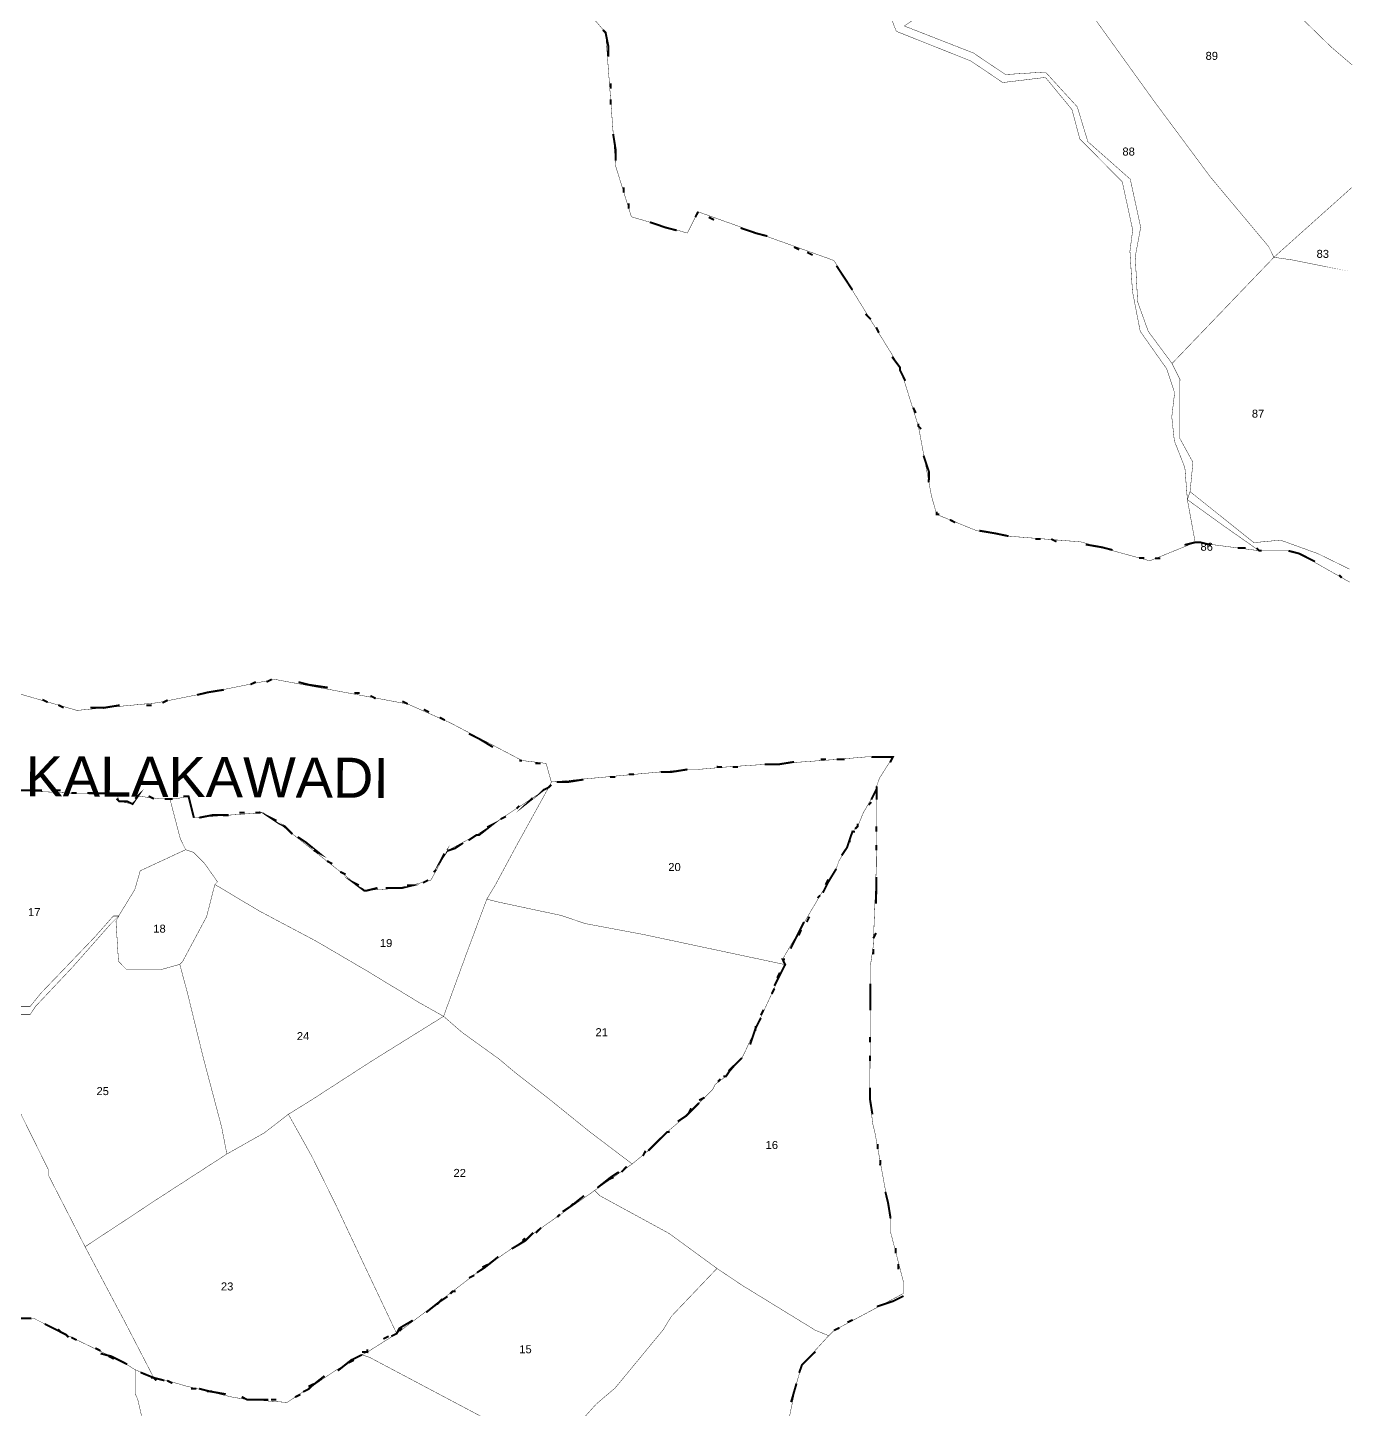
# Model space of a CAD drawing. Header units: metres. Extents: x 318080 to 326887, y 1838772 to 1852662.
# Drawn here: x 324704 to 326707, y 1846754 to 1848843 of the extents above; entities that cross this region are included whole.
import ezdxf

# ---------------------------------------------------------------- set-up
doc = ezdxf.new("R2010")
doc.units = ezdxf.units.M
doc.header["$MEASUREMENT"] = 0
for name, color, linetype in [('SURVEY NO.', 7, 'Continuous'), ('SURVEY PLOT BOUNDARY', 35, 'Continuous'), ('VILLAGE BOUNDARY', 212, 'Continuous'), ('VILLAGE NAME', 3, 'Continuous')]:
    doc.layers.add(name, color=color, linetype=linetype)
doc.styles.add('PDF Arial', font='arial.ttf')
doc.styles.get("Standard").update_dxf_attribs({"font": 'arial.ttf'})

# ---------------------------------------------------------------- blocks, each defined once
blk = doc.blocks.new('22')
at = {"layer": 'SURVEY PLOT BOUNDARY', "lineweight": 18, "const_width": 0.605}
for points in [[(326703.4, 1848004.7), (326627, 1848047.9), (326610.9, 1848052), (326566.5, 1848052.2), (326514.2, 1848088.8), (326457.9, 1848129.4), (326462, 1848141.5), (326558.5, 1848064.4), (326598.8, 1848068.2), (326655.2, 1848047.8), (326703.5, 1848024.2), (326655.2, 1848047.8), (326598.8, 1848068.2), (326558.5, 1848064.4), (326462, 1848141.5), (326466.3, 1848185.9), (326446.3, 1848222.3), (326446.7, 1848311), (326434.7, 1848335.3), (326588.8, 1848495.9), (326706.3, 1848601.1), (326588.8, 1848495.9), (326580.8, 1848512.1), (326492.6, 1848617.4), (326408.4, 1848730.8), (326312.2, 1848864.4)], [(326558.6, 1848927.8), (326675, 1848814.2), (326707.2, 1848786.6), (326675, 1848814.2), (326558.6, 1848927.8)], [(326029.8, 1848845.6), (326134.5, 1848804.7), (326182.7, 1848772.2), (326243.2, 1848776), (326291.4, 1848723.3), (326307.3, 1848670.8), (326371.5, 1848614), (326387.3, 1848541.3), (326379, 1848496.9), (326382.7, 1848428.3), (326398.7, 1848383.9), (326434.7, 1848335.3), (326446.7, 1848311), (326446.3, 1848222.3), (326466.3, 1848185.9), (326462, 1848141.5), (326457.9, 1848129.4), (326454.1, 1848177.9), (326438.2, 1848218.3), (326434.3, 1848254.6), (326438.6, 1848290.9), (326426.6, 1848327.3), (326386.6, 1848383.9), (326374.8, 1848444.5), (326371, 1848505), (326375.2, 1848537.3), (326359.4, 1848610), (326315.3, 1848654.6), (326295.2, 1848674.9), (326283.3, 1848719.3), (326243.2, 1848767.9), (326178.6, 1848760.1), (326130.4, 1848792.7), (326017.6, 1848837.6), (326009.7, 1848857.8)], [(326009.7, 1848857.8), (326017.6, 1848837.6), (326130.4, 1848792.7), (326178.6, 1848760.1), (326243.2, 1848767.9), (326283.3, 1848719.3), (326295.2, 1848674.9), (326315.3, 1848654.6), (326359.4, 1848610), (326375.2, 1848537.3), (326371, 1848505), (326374.8, 1848444.5), (326386.6, 1848383.9), (326426.6, 1848327.3), (326438.6, 1848290.9), (326434.3, 1848254.6), (326438.2, 1848218.3), (326454.1, 1848177.9), (326457.9, 1848129.4), (326469.7, 1848064.8), (326401, 1848036.9), (326296.3, 1848065.6), (326187.4, 1848074.2), (326139.1, 1848082.5), (326078.7, 1848107), (326070.7, 1848135.3), (326051.1, 1848240.3), (326023.3, 1848329.2), (325923.2, 1848491.1), (325717.8, 1848564.7), (325701.5, 1848532.5), (325616.9, 1848557.1), (325593.1, 1848633.9), (325577.9, 1848835.7), (325549.9, 1848868.1)], [(324621.2, 1847855.9), (324778.3, 1847810.7), (324899.4, 1847822.2), (325077.1, 1847857.7), (325278.6, 1847820.4), (325343, 1847791.9), (325451.6, 1847734.9), (325487.9, 1847730.6), (325495.8, 1847702.4), (325491.8, 1847694.3), (325443.2, 1847662.3), (325382.5, 1847622.2), (325338, 1847598.2), (325313.6, 1847554), (325269.2, 1847542.1), (325212.7, 1847538.3), (325084.1, 1847639.8), (325060, 1847656.1), (324955.1, 1847648.5), (324947.1, 1847680.8), (324927, 1847676.9), (324918.9, 1847676.9), (324902.8, 1847677), (324870.5, 1847681.2), (324862.4, 1847669.1), (324842.2, 1847673.2), (324838.3, 1847685.4), (324773.7, 1847685.7), (324769.7, 1847685.7), (324676.9, 1847690.2)], [(324676.9, 1847690.2), (324769.7, 1847685.7), (324773.7, 1847685.7), (324838.3, 1847685.4), (324842.2, 1847673.2), (324862.4, 1847669.1), (324870.5, 1847681.2), (324902.8, 1847677), (324918.9, 1847676.9), (324934.7, 1847616.3), (324942.7, 1847600.1), (324874, 1847568.2), (324865.8, 1847540), (324841.4, 1847499.8), (324833.3, 1847499.8), (324804.9, 1847467.7), (324723.9, 1847383.3), (324707.6, 1847363.2), (324687.4, 1847363.3)], [(324687.4, 1847363.3), (324707.6, 1847363.2), (324723.9, 1847383.3), (324804.9, 1847467.7), (324833.3, 1847499.8), (324841.4, 1847499.8), (324829.2, 1847487.7), (324772.4, 1847423.4), (324715.7, 1847363.2), (324707.6, 1847351.1), (324687.4, 1847351.2)], [(324678.7, 1847230.2), (324734.7, 1847117), (324734.6, 1847108.9), (324790.6, 1846999.7), (324822.6, 1846939.1), (324850.5, 1846886.5), (324894.5, 1846801.5), (324866.3, 1846813.8), (324846.2, 1846826), (324761.7, 1846866.7), (324721.5, 1846887.1), (324713.4, 1846891.2), (324656.9, 1846891.4)], [(324656.9, 1846891.4), (324713.4, 1846891.2), (324721.5, 1846887.1), (324761.7, 1846866.7), (324846.2, 1846826), (324866.3, 1846813.8), (324866.2, 1846781.5), (324866.2, 1846777.5), (324870.1, 1846769.4), (324886, 1846700.7), (324941.5, 1846506.8), (324949.4, 1846466.4), (324949.2, 1846434.1), (324952.8, 1846337.3), (324944.7, 1846329.3), (324904.5, 1846357.7), (324828.1, 1846406.5), (324807.9, 1846410.6), (324666.8, 1846415.3)], [(324886, 1846700.7), (324870.1, 1846769.4), (324866.2, 1846777.5), (324866.2, 1846781.5), (324866.3, 1846813.8), (324894.5, 1846801.5), (324914.7, 1846797.4), (324942.8, 1846789.2), (325011.3, 1846772.7), (325035.5, 1846768.6), (325039.6, 1846768.6), (325096, 1846764.3), (325120.3, 1846780.3), (325128.4, 1846784.3), (325156.7, 1846804.3), (325168.9, 1846812.3), (325209.3, 1846836.3), (325221.4, 1846832.2), (325390.4, 1846742.7)]]:
    blk.add_lwpolyline(points, dxfattribs=at)
for points in [[(326224.1, 1848985.9), (326312.2, 1848864.4), (326408.4, 1848730.8), (326492.6, 1848617.4), (326580.8, 1848512.1), (326588.8, 1848495.9), (326434.7, 1848335.3), (326398.7, 1848383.9), (326382.7, 1848428.3), (326379, 1848496.9), (326387.3, 1848541.3), (326371.5, 1848614), (326307.3, 1848670.8), (326291.4, 1848723.3), (326243.2, 1848776), (326182.7, 1848772.2), (326134.5, 1848804.7), (326029.8, 1848845.6), (326207.9, 1848969.8)], [(326705.7, 1848474), (326617, 1848491.8), (326588.8, 1848495.9), (326617, 1848491.8)], [(326457.9, 1848129.4), (326514.2, 1848088.8), (326566.5, 1848052.2), (326469.7, 1848064.8)], [(325845.5, 1847434.4), (325849.5, 1847426.3), (325635.9, 1847471.7), (325547.3, 1847488.3), (325511, 1847500.6), (325414.3, 1847521.2), (325398.2, 1847525.3), (325410.4, 1847545.4), (325442.9, 1847605.8), (325491.8, 1847694.3), (325495.8, 1847702.4), (325701.7, 1847721.5), (325717.8, 1847721.5), (325762.2, 1847725.3), (325875.2, 1847732.8), (325927.6, 1847736.6), (325972, 1847740.4), (326012.4, 1847740.2), (325992, 1847708), (325983.8, 1847683.9), (325967.6, 1847655.7), (325959.4, 1847635.6), (325951.3, 1847627.6), (325943.1, 1847603.4), (325930.9, 1847583.3), (325926.8, 1847571.2), (325902.4, 1847531), (325874, 1847482.7)], [(325923.5, 1846873.2), (325915.4, 1846865.2), (325895.2, 1846873.4), (325782.6, 1846942.5), (325746.4, 1846966.9), (325674.1, 1847019.7), (325569.5, 1847076.7), (325561.4, 1847084.8), (325618.1, 1847124.9), (325642.4, 1847144.9), (325670.8, 1847173), (325699.1, 1847197.1), (325715.3, 1847213.1), (325739.7, 1847237.2), (325743.7, 1847245.3), (325759.9, 1847257.3), (325784.3, 1847285.4), (325788.3, 1847293.5), (325808.7, 1847337.8), (325849.5, 1847426.3), (325845.5, 1847434.4), (325874, 1847482.7), (325902.4, 1847531), (325926.8, 1847571.2), (325930.9, 1847583.3), (325943.1, 1847603.4), (325951.3, 1847627.6), (325959.4, 1847635.6), (325967.6, 1847655.7), (325983.8, 1847683.9), (325987.9, 1847696), (325987.4, 1847574.9), (325982.7, 1847453.9), (325978.6, 1847425.7), (325978.5, 1847413.6), (325977.7, 1847252.2), (325977.6, 1847232.1), (325981.5, 1847187.7), (325985.4, 1847171.5), (326009, 1847042.3), (326008.9, 1847022.1), (326028.7, 1846945.4), (326028.6, 1846929.2)], [(325410.4, 1847545.4), (325398.2, 1847525.3), (325369.6, 1847448.8), (325332.8, 1847348.1), (325296.6, 1847368.5), (325216.1, 1847417.3), (325139.7, 1847462), (325055.2, 1847506.8), (324986.8, 1847547.5), (324990.9, 1847551.5), (324970.9, 1847579.8), (324954.8, 1847596), (324942.7, 1847600.1), (324934.7, 1847616.3), (324918.9, 1847676.9), (324927, 1847676.9), (324947.1, 1847680.8), (324955.1, 1847648.5), (325060, 1847656.1), (325084.1, 1847639.8), (325212.7, 1847538.3), (325269.2, 1847542.1), (325313.6, 1847554), (325338, 1847598.2), (325382.5, 1847622.2), (325443.2, 1847662.3), (325491.8, 1847694.3), (325442.9, 1847605.8)], [(324986.8, 1847547.5), (324974.5, 1847499.1), (324937.9, 1847430.7), (324933.8, 1847426.7), (324905.5, 1847418.8), (324853.1, 1847419), (324841.1, 1847431.2), (324837.3, 1847491.7), (324841.4, 1847499.8), (324865.8, 1847540), (324874, 1847568.2), (324942.7, 1847600.1), (324954.8, 1847596), (324970.9, 1847579.8), (324990.9, 1847551.5)], [(325332.8, 1847348.1), (325223.5, 1847280.1), (325130.5, 1847220), (325098.1, 1847200), (325061.7, 1847171.9), (325005, 1847139.9), (324997.2, 1847180.3), (324969.4, 1847285.3), (324945.7, 1847382.3), (324933.8, 1847426.7), (324937.9, 1847430.7), (324974.5, 1847499.1), (324986.8, 1847547.5), (325055.2, 1847506.8), (325139.7, 1847462), (325216.1, 1847417.3), (325296.6, 1847368.5)], [(325642.4, 1847144.9), (325618.1, 1847124.9), (325553.8, 1847173.6), (325493.5, 1847222.3), (325441.3, 1847262.9), (325417.2, 1847283.2), (325360.9, 1847323.8), (325332.8, 1847348.1), (325369.6, 1847448.8), (325398.2, 1847525.3), (325414.3, 1847521.2), (325511, 1847500.6), (325547.3, 1847488.3), (325635.9, 1847471.7), (325849.5, 1847426.3), (325808.7, 1847337.8), (325788.3, 1847293.5), (325784.3, 1847285.4), (325759.9, 1847257.3), (325743.7, 1847245.3), (325739.7, 1847237.2), (325715.3, 1847213.1), (325699.1, 1847197.1), (325670.8, 1847173)], [(324841.1, 1847431.2), (324853.1, 1847419), (324905.5, 1847418.8), (324933.8, 1847426.7), (324945.7, 1847382.3), (324969.4, 1847285.3), (324997.2, 1847180.3), (325005, 1847139.9), (324899.8, 1847071.8), (324790.6, 1846999.7), (324734.6, 1847108.9), (324734.7, 1847117), (324678.7, 1847230.2), (324634.8, 1847327.3), (324687.4, 1847351.2), (324707.6, 1847351.1), (324715.7, 1847363.2), (324772.4, 1847423.4), (324829.2, 1847487.7), (324841.4, 1847499.8), (324837.3, 1847491.7)], [(325346.9, 1846932.5), (325261.9, 1846868.4), (325214, 1846969.5), (325170.1, 1847062.5), (325134.1, 1847135.3), (325098.1, 1847200), (325130.5, 1847220), (325223.5, 1847280.1), (325332.8, 1847348.1), (325360.9, 1847323.8), (325417.2, 1847283.2), (325441.3, 1847262.9), (325493.5, 1847222.3), (325553.8, 1847173.6), (325618.1, 1847124.9), (325561.4, 1847084.8), (325464.3, 1847016.7), (325383.4, 1846960.6)], [(325120.3, 1846780.3), (325096, 1846764.3), (325039.6, 1846768.6), (325035.5, 1846768.6), (325011.3, 1846772.7), (324942.8, 1846789.2), (324914.7, 1846797.4), (324894.5, 1846801.5), (324850.5, 1846886.5), (324822.6, 1846939.1), (324790.6, 1846999.7), (324899.8, 1847071.8), (325005, 1847139.9), (325061.7, 1847171.9), (325098.1, 1847200), (325134.1, 1847135.3), (325170.1, 1847062.5), (325214, 1846969.5), (325261.9, 1846868.4), (325217.4, 1846840.3), (325209.3, 1846836.3), (325168.9, 1846812.3), (325156.7, 1846804.3), (325128.4, 1846784.3)], [(325665.3, 1846874.5), (325592.3, 1846786.1), (325563.9, 1846762), (325499, 1846689.7), (325390.4, 1846742.7), (325221.4, 1846832.2), (325209.3, 1846836.3), (325217.4, 1846840.3), (325261.9, 1846868.4), (325346.9, 1846932.5), (325383.4, 1846960.6), (325464.3, 1847016.7), (325561.4, 1847084.8), (325569.5, 1847076.7), (325674.1, 1847019.7), (325746.4, 1846966.9), (325677.5, 1846894.6)], [(325841.8, 1846676), (325829, 1846522.7), (325652, 1846616.3), (325499, 1846689.7), (325563.9, 1846762), (325592.3, 1846786.1), (325665.3, 1846874.5), (325677.5, 1846894.6), (325746.4, 1846966.9), (325782.6, 1846942.5), (325895.2, 1846873.4), (325915.4, 1846865.2), (325874.8, 1846821), (325866.6, 1846792.8)]]:
    blk.add_lwpolyline(points, close=True, dxfattribs=at)
at = {"layer": 'VILLAGE BOUNDARY', "lineweight": 50, "const_width": 3.03}
for points in [[(325581.8, 1848799.3), (325581.9, 1848815.5), (325577.9, 1848835.7), (325573.9, 1848839.7)], [(325585.6, 1848750.9), (325585.6, 1848759)], [(325585.5, 1848726.7), (325585.5, 1848734.8)], [(325593.1, 1848641.9), (325593.2, 1848658.1), (325589.3, 1848682.3)], [(325605, 1848593.5), (325605.1, 1848601.5)], [(325613, 1848569.2), (325613, 1848577.3)], [(325717.8, 1848564.7), (325713.7, 1848556.6)], [(325742, 1848552.5), (325733.9, 1848556.5)], [(325685.4, 1848536.6), (325669.3, 1848540.7), (325645.1, 1848548.9)], [(325822.5, 1848527.9), (325806.4, 1848532), (325782.2, 1848540.2)], [(325870.8, 1848507.5), (325862.8, 1848511.5)], [(325891, 1848499.3), (325882.9, 1848503.4)], [(325951.2, 1848446.5), (325943.2, 1848458.7), (325927.2, 1848483)], [(325979.2, 1848402), (325971.2, 1848410.1)], [(325991.2, 1848381.8), (325987.2, 1848389.9)], [(326031.2, 1848309), (326023.2, 1848325.2), (326023.3, 1848329.2), (326011.2, 1848345.4)], [(326047.1, 1848260.5), (326043.1, 1848268.6)], [(326055.1, 1848236.3), (326051.1, 1848240.3), (326051.1, 1848244.3)], [(326066.8, 1848155.5), (326066.9, 1848171.7), (326058.9, 1848195.9)], [(326082.7, 1848107), (326078.7, 1848107), (326078.7, 1848111.1)], [(326106.8, 1848094.8), (326098.8, 1848098.9)], [(326187.4, 1848074.2), (326167.3, 1848078.4), (326143.1, 1848082.5)], [(326235.8, 1848070), (326227.7, 1848070)], [(326260, 1848065.8), (326251.9, 1848069.9)], [(326344.6, 1848053.3), (326328.5, 1848057.4), (326304.3, 1848061.6)], [(326493.9, 1848060.7), (326477.8, 1848064.8), (326469.7, 1848064.8), (326453.6, 1848060.9)], [(326546.3, 1848056.4), (326534.2, 1848056.4)], [(326570.5, 1848052.2), (326566.5, 1848052.2), (326562.5, 1848056.3)], [(326651.1, 1848035.7), (326635, 1848043.8), (326627, 1848047.9), (326610.9, 1848052)], [(326393, 1848041), (326384.9, 1848041)], [(326417.2, 1848040.9), (326409.1, 1848040.9)], [(326691.3, 1848011.3), (326687.3, 1848015.4)], [(324960, 1847834.1), (324976.1, 1847838), (325000.4, 1847841.9)], [(325040.7, 1847849.8), (325048.8, 1847853.8)], [(325065, 1847853.7), (325073, 1847857.7)], [(325113.4, 1847853.5), (325129.5, 1847849.4), (325157.7, 1847845.2)], [(324726, 1847827.1), (324734, 1847823)], [(324907.5, 1847822.2), (324915.6, 1847826.2)], [(325198, 1847836.9), (325206.1, 1847836.9)], [(325222.2, 1847832.8), (325230.2, 1847828.7)], [(325270.5, 1847824.5), (325278.6, 1847820.4)], [(324750.2, 1847818.9), (324758.2, 1847814.8)], [(324798.5, 1847814.7), (324818.7, 1847814.6), (324842.9, 1847818.5)], [(324883.3, 1847818.3), (324891.3, 1847818.2)], [(325302.8, 1847812.2), (325310.8, 1847808.2)], [(325326.9, 1847800), (325334.9, 1847795.9)], [(325371.1, 1847775.6), (325387.2, 1847767.4), (325407.4, 1847755.2)], [(325903.4, 1847736.7), (325911.5, 1847736.7)], [(325927.6, 1847736.6), (325939.7, 1847736.5)], [(325980.1, 1847740.4), (325996.2, 1847740.3), (326012.4, 1847740.2), (326008.3, 1847732.2)], [(325447.6, 1847734.9), (325451.6, 1847734.9)], [(325471.8, 1847730.7), (325479.8, 1847730.7)], [(325661.3, 1847717.7), (325677.4, 1847717.6), (325701.7, 1847721.5)], [(325746.1, 1847725.4), (325754.1, 1847725.3)], [(325770.3, 1847725.3), (325778.3, 1847725.2)], [(325818.7, 1847729.1), (325838.8, 1847729), (325863.1, 1847732.9)], [(325495.8, 1847698.3), (325491.8, 1847694.3), (325483.7, 1847690.3), (325463.4, 1847674.3), (325467.5, 1847678.3)], [(325503.9, 1847702.3), (325520, 1847702.3), (325544.3, 1847706.2)], [(325584.6, 1847710), (325592.7, 1847710)], [(325612.9, 1847713.9), (325620.9, 1847713.9)], [(325979.8, 1847675.8), (325983.8, 1847683.9), (325987.9, 1847691.9), (325987.9, 1847696), (325987.8, 1847675.8)], [(325987.9, 1847696), (325987.9, 1847687.9)], [(324685, 1847690.1), (324701.1, 1847690.1), (324725.3, 1847689.9), (324717.3, 1847690)], [(324753.6, 1847689.8), (324741.5, 1847689.9)], [(324769.7, 1847685.7), (324773.7, 1847685.7), (324777.7, 1847685.7)], [(324834.2, 1847685.4), (324818.1, 1847685.5), (324793.9, 1847685.6), (324801.9, 1847685.5)], [(324838.2, 1847677.3), (324842.2, 1847673.2), (324854.3, 1847673.2), (324862.4, 1847669.1), (324870.5, 1847681.2), (324866.4, 1847677.2)], [(324894.7, 1847677), (324886.6, 1847681.1)], [(324910.8, 1847676.9), (324918.9, 1847676.9), (324922.9, 1847676.9)], [(324955.1, 1847648.5), (324951.1, 1847664.6), (324947.1, 1847680.8), (324939.1, 1847680.8), (324947.1, 1847680.8)], [(325031.7, 1847656.2), (325023.7, 1847656.2)], [(325047.9, 1847656.1), (325055.9, 1847656.1)], [(325104.2, 1847623.6), (325092.1, 1847635.7), (325084.1, 1847639.8), (325072, 1847647.9), (325080.1, 1847643.9)], [(325443.2, 1847662.3), (325447.3, 1847666.3)], [(325979.8, 1847671.8), (325975.7, 1847667.8)], [(324963.1, 1847648.5), (324983.3, 1847652.4), (325007.5, 1847652.3), (324999.4, 1847652.3)], [(325370.4, 1847614.2), (325382.5, 1847622.2), (325386.5, 1847622.2), (325406.8, 1847638.2), (325398.7, 1847634.2)], [(325427, 1847650.3), (325418.9, 1847646.3)], [(325955.4, 1847631.6), (325959.4, 1847635.6), (325959.4, 1847639.6)], [(325987.6, 1847635.4), (325987.6, 1847627.4)], [(325112.2, 1847619.5), (325124.3, 1847611.4), (325144.4, 1847595.1), (325136.3, 1847599.2)], [(325955.3, 1847627.5), (325951.3, 1847627.6), (325947.2, 1847615.5), (325943.1, 1847603.4), (325935, 1847591.3)], [(325947.2, 1847611.4), (325947.2, 1847615.5)], [(325362.3, 1847610.2), (325350.1, 1847602.2), (325338, 1847598.2), (325329.9, 1847586.2), (325334, 1847594.2)], [(325987.5, 1847607.2), (325987.5, 1847599.1)], [(325164.5, 1847578.9), (325156.4, 1847583)], [(325317.7, 1847566.1), (325321.8, 1847570.1)], [(325906.5, 1847535), (325914.6, 1847551.1), (325926.8, 1847571.2)], [(325176.5, 1847566.7), (325184.6, 1847562.7)], [(325232.9, 1847542.3), (325216.7, 1847538.3), (325212.7, 1847538.3), (325196.6, 1847550.5), (325204.7, 1847546.4)], [(325309.6, 1847554), (325301.5, 1847550)], [(325914.7, 1847555.1), (325910.6, 1847547.1)], [(325987.3, 1847558.8), (325987.2, 1847542.7), (325987.1, 1847518.5)], [(325245, 1847542.2), (325261.1, 1847542.1), (325269.2, 1847542.1), (325285.3, 1847546), (325277.3, 1847546.1)], [(325902.4, 1847531), (325898.4, 1847526.9)], [(325878, 1847490.7), (325874, 1847482.7), (325869.9, 1847474.6), (325857.7, 1847450.5)], [(325882.1, 1847490.7), (325886.1, 1847498.8)], [(325869.9, 1847470.6), (325873.9, 1847478.7)], [(325986.9, 1847474.1), (325982.8, 1847466)], [(325982.7, 1847449.9), (325982.7, 1847441.8)], [(325833.2, 1847394.1), (325841.3, 1847410.2), (325849.5, 1847426.3), (325845.5, 1847434.4), (325849.5, 1847434.4)], [(325841.4, 1847414.3), (325837.3, 1847406.2)], [(325833.2, 1847390.1), (325829.1, 1847382)], [(325978.4, 1847397.5), (325978.4, 1847381.3), (325978.2, 1847357.1)], [(325812.8, 1847345.8), (325808.7, 1847337.8), (325804.7, 1847329.7), (325796.5, 1847305.5)], [(325812.8, 1847349.8), (325816.9, 1847357.9)], [(325804.6, 1847325.7), (325804.7, 1847333.7)], [(325978, 1847316.8), (325978, 1847308.7)], [(325755.9, 1847257.3), (325759.9, 1847257.3), (325768.1, 1847269.4), (325784.3, 1847285.4)], [(325977.9, 1847288.5), (325977.9, 1847280.5)], [(325772.1, 1847273.4), (325764, 1847265.4)], [(325751.8, 1847253.3), (325747.8, 1847249.3)], [(325977.7, 1847240.1), (325977.6, 1847232.1), (325977.6, 1847224), (325981.5, 1847199.8)], [(325719.4, 1847217.2), (325715.3, 1847213.1), (325707.2, 1847205.1), (325699.1, 1847197.1), (325687, 1847189.1)], [(325719.4, 1847221.2), (325727.5, 1847225.2)], [(325703.2, 1847201.1), (325707.3, 1847209.1)], [(325642.4, 1847144.9), (325654.6, 1847157), (325670.8, 1847173), (325674.8, 1847173)], [(325658.6, 1847161), (325650.5, 1847152.9)], [(325989.4, 1847155.3), (325989.3, 1847147.3)], [(325638.4, 1847144.9), (325634.3, 1847136.9)], [(325993.3, 1847131.1), (325993.2, 1847123)], [(325597.9, 1847112.8), (325585.7, 1847104.8), (325565.5, 1847088.8)], [(325601.9, 1847112.8), (325610, 1847120.9)], [(325581.7, 1847100.8), (325589.8, 1847104.8)], [(325525, 1847060.7), (325545.3, 1847076.8)], [(326001.1, 1847082.7), (326005.1, 1847066.5), (326009, 1847042.3)], [(325508.8, 1847048.7), (325504.8, 1847044.7)], [(325529.1, 1847064.8), (325525, 1847060.7), (325512.9, 1847052.7)], [(325472.4, 1847020.7), (325480.5, 1847028.7)], [(325468.4, 1847020.7), (325464.3, 1847016.7), (325456.2, 1847008.6), (325436, 1846996.6)], [(325452.2, 1847008.7), (325456.2, 1847012.7)], [(325383.4, 1846960.6), (325395.5, 1846968.6), (325415.7, 1846984.6)], [(326016.8, 1846997.9), (326016.8, 1846989.8)], [(325399.6, 1846972.6), (325391.5, 1846968.6)], [(326020.8, 1846973.6), (326020.7, 1846965.6)], [(325379.3, 1846956.6), (325371.2, 1846952.6)], [(325338.8, 1846924.5), (325326.7, 1846916.5), (325306.4, 1846900.4)], [(325342.9, 1846928.5), (325346.9, 1846932.5), (325351, 1846932.5)], [(326028.6, 1846925.2), (326012.4, 1846917.2), (325988.2, 1846909.2)], [(325322.6, 1846912.4), (325330.7, 1846920.5)], [(324669, 1846891.4), (324685.2, 1846891.3), (324709.4, 1846891.2)], [(324765.7, 1846862.7), (324761.7, 1846866.7), (324753.7, 1846870.8), (324729.5, 1846883)], [(325253.8, 1846864.4), (325261.9, 1846868.4), (325266, 1846876.4), (325286.2, 1846888.4)], [(325951.8, 1846889.2), (325943.7, 1846885.3)], [(324749.6, 1846874.9), (324753.7, 1846870.8)], [(324769.7, 1846862.7), (324777.8, 1846858.6)], [(325249.8, 1846864.4), (325241.7, 1846860.4)], [(325270, 1846876.4), (325266, 1846872.4)], [(325931.6, 1846877.2), (325923.5, 1846873.2)], [(324814, 1846842.3), (324806, 1846846.4)], [(324814, 1846838.2), (324830.1, 1846834.1), (324846.2, 1846826), (324854.3, 1846821.9)], [(325209.3, 1846840.4), (325217.4, 1846840.3), (325217.4, 1846844.4)], [(325895.1, 1846841.1), (325882.9, 1846829.1), (325874.8, 1846821), (325870.7, 1846808.9)], [(324834.1, 1846830.1), (324826.1, 1846834.2)], [(325209.3, 1846836.3), (325193.1, 1846828.3), (325172.9, 1846812.3)], [(325189.1, 1846824.3), (325197.2, 1846828.3)], [(324910.6, 1846797.4), (324894.5, 1846801.5), (324874.4, 1846809.7)], [(324890.5, 1846801.6), (324894.5, 1846801.5), (324898.5, 1846797.5)], [(324914.7, 1846797.4), (324922.7, 1846793.3)], [(325120.3, 1846780.3), (325128.4, 1846784.3), (325132.4, 1846788.3), (325152.7, 1846804.3)], [(324959, 1846785.1), (324950.9, 1846785.1)], [(324963, 1846785.1), (324979.1, 1846781), (325003.3, 1846776.8)], [(324983.1, 1846780.9), (324975.1, 1846781)], [(325116.2, 1846776.3), (325108.2, 1846772.3)], [(325136.5, 1846792.3), (325128.4, 1846788.3)], [(325866.6, 1846792.8), (325858.4, 1846764.6)], [(325067.8, 1846768.4), (325051.7, 1846768.5), (325039.6, 1846768.6), (325035.5, 1846768.6), (325027.5, 1846772.7)], [(325047.6, 1846768.5), (325055.7, 1846768.5)], [(325071.8, 1846768.4), (325079.9, 1846768.4)]]:
    blk.add_lwpolyline(points, dxfattribs=at)
at = {"layer": 'SURVEY NO.', "char_height": 12.1, "attachment_point": 7, "rotation": 359.7242, "style": 'PDF Arial'}
for s, insert in [('89', (326485.4, 1848794.3)), ('88', (326359.6, 1848649.6)), ('83', (326653.3, 1848494.9)), ('87', (326555.4, 1848253.3)), ('86', (326477.7, 1848052)), ('20', (325672.7, 1847567.7)), ('17', (324704.2, 1847499.7)), ('18', (324893.7, 1847474.6)), ('19', (325236.5, 1847452.8)), ('24', (325110.8, 1847312.2)), ('21', (325562.6, 1847318.1)), ('25', (324807.8, 1847228.9)), ('16', (325819.9, 1847147.4)), ('22', (325347.8, 1847105.3)), ('23', (324996, 1846933.5)), ('15', (325447.3, 1846838.5))]:
    blk.add_mtext(s, dxfattribs=dict(at, insert=insert))
at = {"layer": 'VILLAGE NAME', "insert": (324676.9, 1847681.1), "char_height": 60.511, "attachment_point": 7, "rotation": 359.7242}
blk.add_mtext(' KALAKAWADI', dxfattribs=at)

msp = doc.modelspace()

# ---------------------------------------------------------------- block references
msp.add_blockref('22', (0, 0))

doc.saveas('drawing.dxf')
